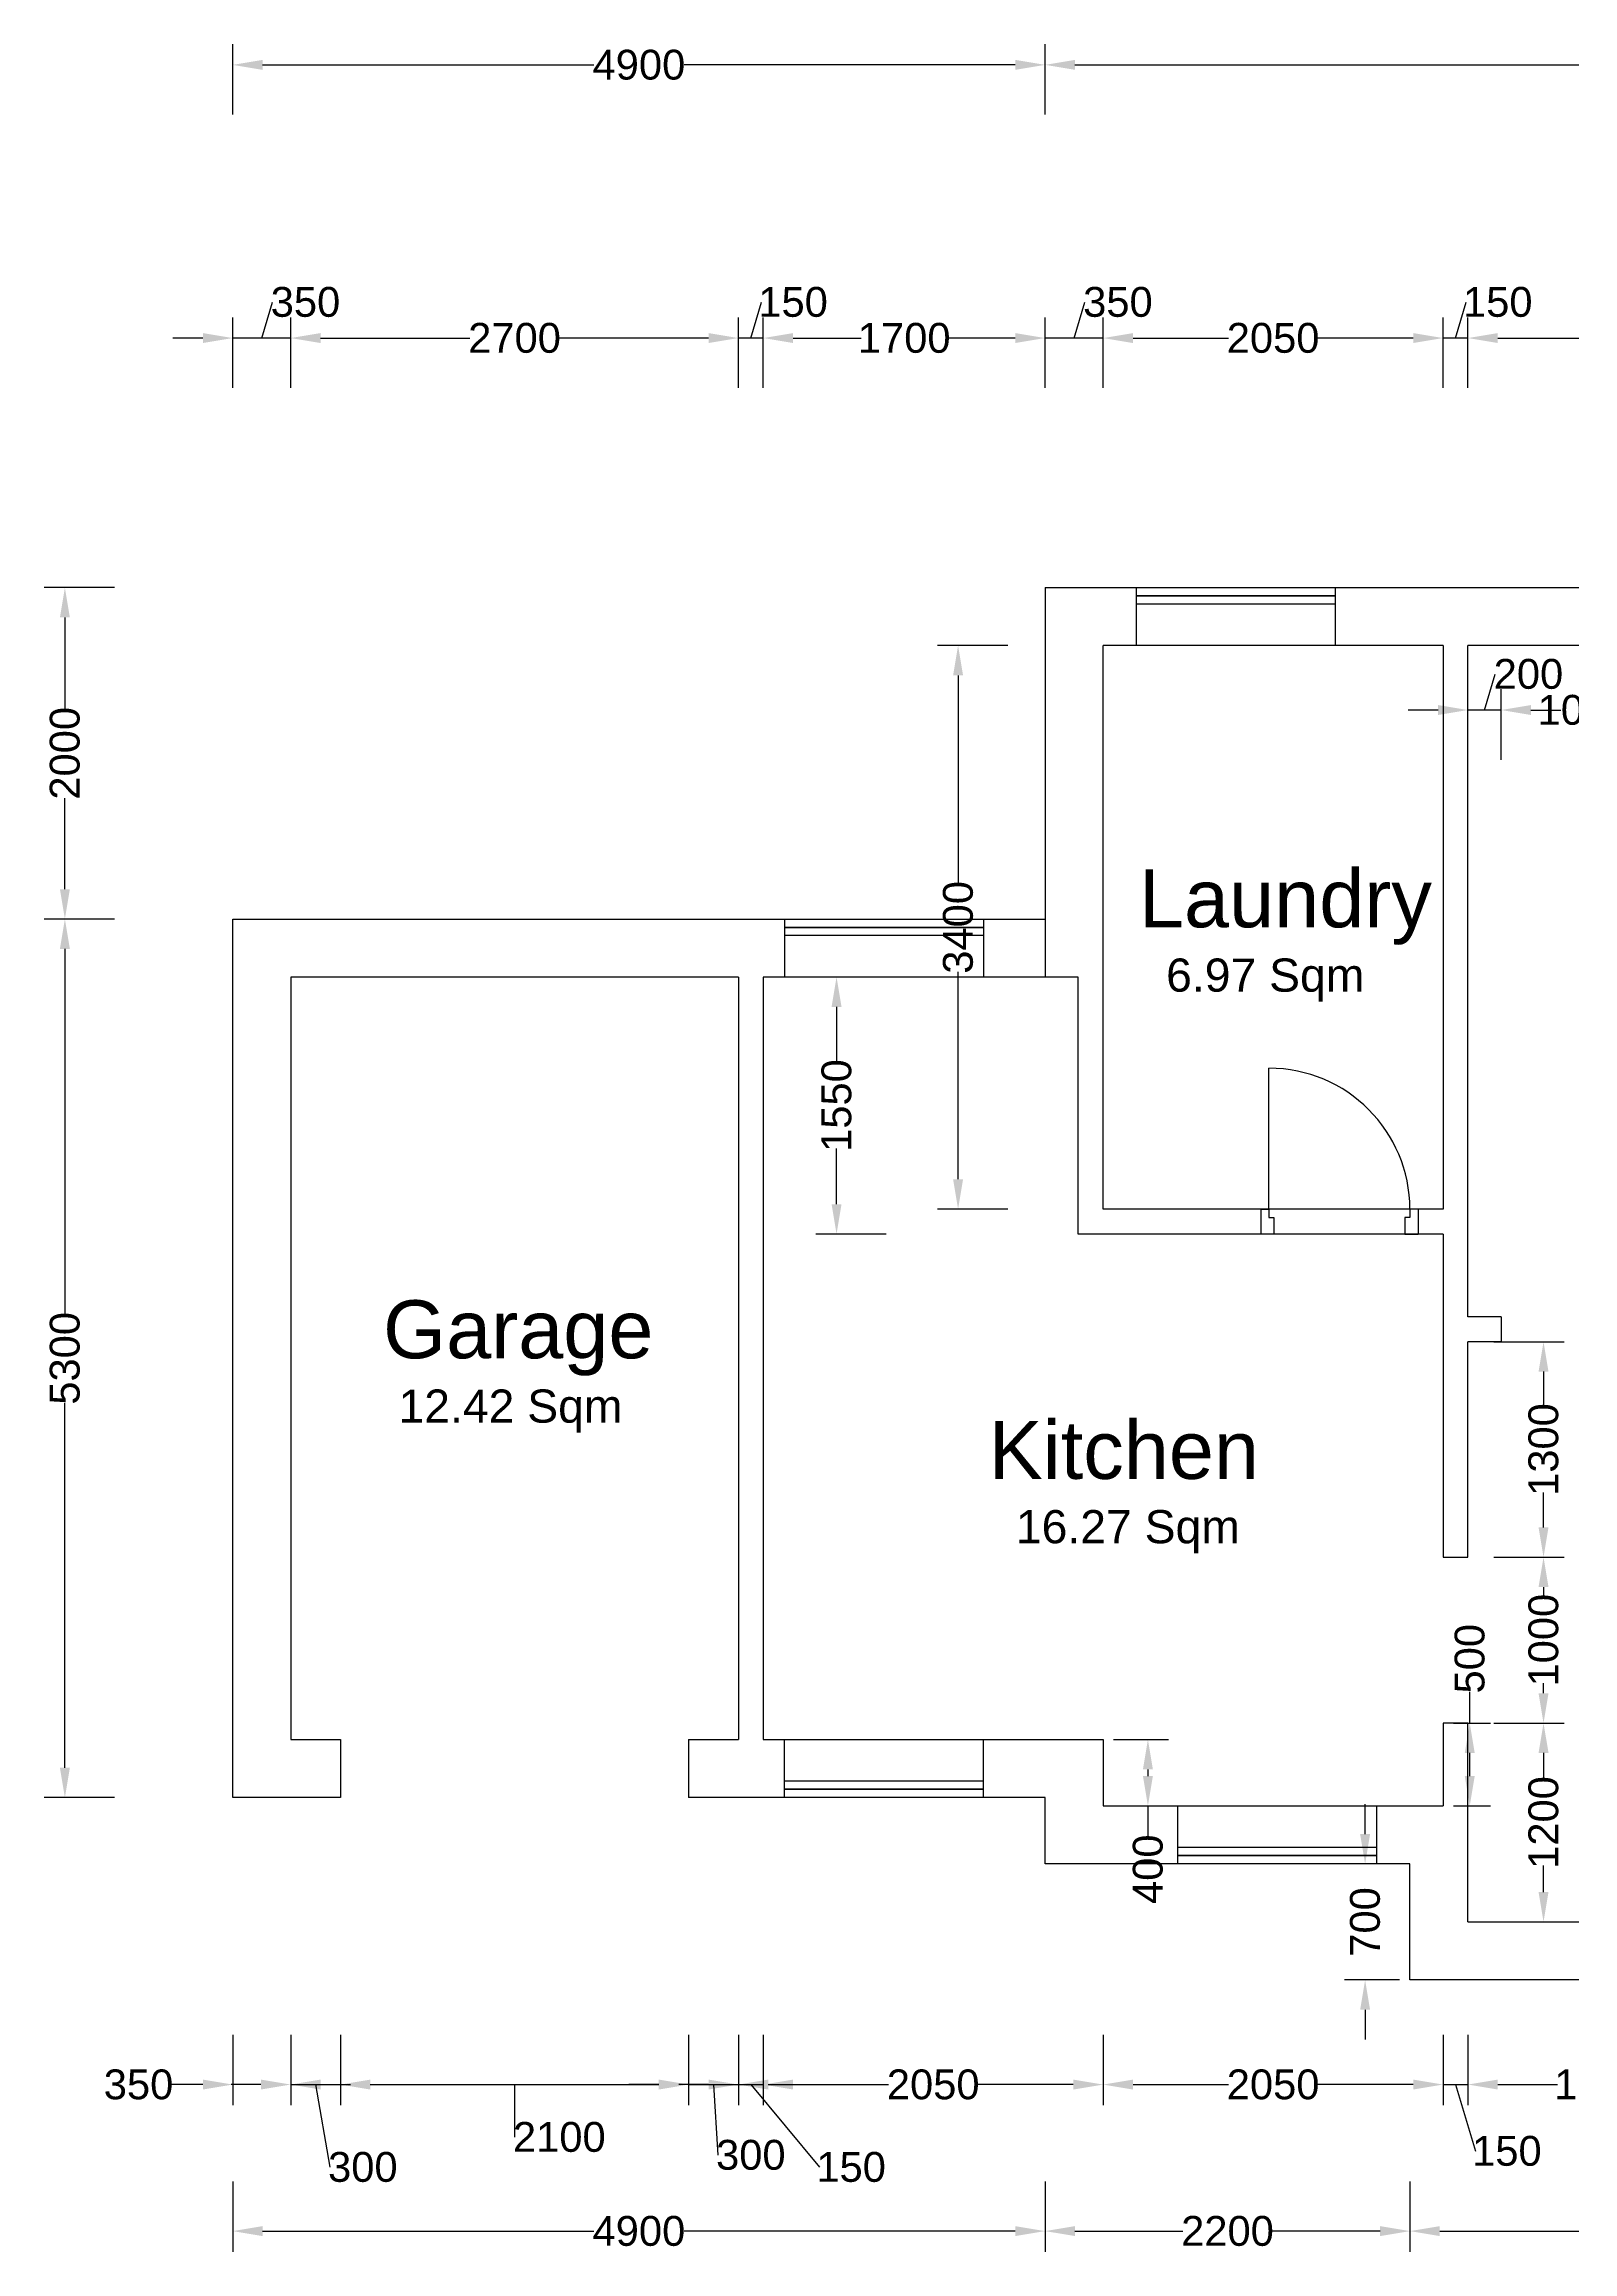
# Model space of a CAD drawing. Header units: millimetres. Extents: x -500 to 24950, y -2718 to 10994.
# Drawn here: x -500 to 8720, y -2324 to 10994 of the extents above; entities that cross this region are included whole.
import ezdxf

# ---------------------------------------------------------------- set-up
doc = ezdxf.new("R2010")
doc.units = ezdxf.units.MM
doc.header["$MEASUREMENT"] = 0
for name, color, linetype in [('1walls', 7, 'Continuous'), ('dli (dimension lines)', 10, 'Continuous'), ('doors', 90, 'Continuous'), ('text labels', 7, 'Continuous'), ('windows', 130, 'Continuous')]:
    doc.layers.add(name, color=color, linetype=linetype)
doc.styles.get("Standard").update_dxf_attribs({"font": 'arial.ttf'})
doc.dimstyles.new('Annotative', dxfattribs={"dimscale": 0, "dimtxt": 1.8, "dimasz": 1.8, "dimexe": 1.25, "dimexo": 0.63, "dimgap": 0, "dimtad": 0, "dimdec": 0, "dimzin": 0, "dimdsep": 46, "dimtxsty": 'Standard', "dimcen": -2.5, "dimadec": 0, "dimazin": 0, "dimtfac": 1, "dimtdec": 0, "dimtofl": 0, "dimtmove": 0, "dimatfit": 3, "dimldrblk": 'DOT', "dimfxl": 3, "dimfxlon": 1, "dimtolj": 1, "dimtzin": 0, "dimarcsym": 0})

# ---------------------------------------------------------------- blocks, each defined once
blk = doc.blocks.new('*U4')
for p, q in [((0, 0), (0, 350)), ((1200, 0), (1200, 350)), ((1200, 100), (0, 100)), ((0, 50), (1200, 50)), ((1200, 50), (0, 50))]:
    blk.add_line(p, q)
blk = doc.blocks.new('*U5')
for p, q in [((0, 350), (0, 0)), ((0, 300), (1200, 300)), ((1200, 300), (0, 300)), ((1200, 350), (1200, 0)), ((1200, 250), (0, 250))]:
    blk.add_line(p, q)
blk = doc.blocks.new('door')
for p, q in [((50, 150), (50, 1000)), ((0, 150), (0, 0)), ((0, 150), (50, 150)), ((50, 150), (50, 100)), ((950, 150), (900, 150)), ((900, 150), (900, 100)), ((950, 150), (950, 0)), ((80, 0), (0, 0)), ((50, 100), (80, 100)), ((80, 100), (80, 0)), ((900, 100), (870, 100)), ((870, 100), (870, 0)), ((870, 0), (950, 0))]:
    blk.add_line(p, q)
blk.add_arc((50, 150), 850, 0, 90)
blk = doc.blocks.new('*D19')
at = {"layer": 'Defpoints', "color": 0}
for p in [(8087, 9221), (8087, 8233), (11087, 8233)]:
    blk.add_point(p, dxfattribs=at)
at = {"layer": 'dli (dimension lines)', "color": 0, "lineweight": -2, "transparency": 16777216}
for p, q in [((8087, 8921), (8087, 9346)), ((11087, 8921), (11087, 9346)), ((8267, 9221), (9319, 9221)), ((10907, 9221), (9855, 9221))]:
    blk.add_line(p, q, dxfattribs=at)
at = {"layer": 'dli (dimension lines)', "color": 0, "transparency": 16777216}
for points in [[(8267, 9251), (8267, 9191), (8087, 9221)], [(10907, 9251), (10907, 9191), (11087, 9221)]]:
    blk.add_solid(points, dxfattribs=at)
at = {"layer": 'dli (dimension lines)', "color": 0, "transparency": 16777216, "insert": (9587, 9221), "char_height": 180, "attachment_point": 5}
blk.add_mtext('\\A1;3000', dxfattribs=at)
blk = doc.blocks.new('_Dot')
at = {"color": 0, "linetype": 'ByBlock', "lineweight": -2}
blk.add_line((-0.5, 0), (-1, 0), dxfattribs=at)
at = {"color": 0, "linetype": 'ByBlock', "const_width": 0.5}
blk.add_lwpolyline([(-0.25, 0, 1), (0.25, 0, 1)], format="xyb", close=True, dxfattribs=at)
blk = doc.blocks.new('*D20')
at = {"layer": 'Defpoints', "color": 0}
for p in [(7937, 9221), (7937, 8233), (8087, 8233)]:
    blk.add_point(p, dxfattribs=at)
at = {"layer": 'dli (dimension lines)', "color": 0, "lineweight": -2, "transparency": 16777216}
for p, q in [((7937, 8921), (7937, 9346)), ((8012, 9221), (8077, 9438)), ((8087, 8921), (8087, 9346)), ((7757, 9221), (7577, 9221)), ((8087, 9221), (7937, 9221)), ((8267, 9221), (8447, 9221))]:
    blk.add_line(p, q, dxfattribs=at)
at = {"layer": 'dli (dimension lines)', "color": 0, "transparency": 16777216}
for points in [[(7757, 9251), (7757, 9191), (7937, 9221)], [(8267, 9251), (8267, 9191), (8087, 9221)]]:
    blk.add_solid(points, dxfattribs=at)
at = {"layer": 'dli (dimension lines)', "color": 0, "transparency": 16777216, "insert": (8267, 9438), "char_height": 180, "attachment_point": 5}
blk.add_mtext('\\A1;150', dxfattribs=at)
blk = doc.blocks.new('*D21')
at = {"layer": 'Defpoints', "color": 0}
for p in [(5887, 9221), (5887, 8233), (7937, 8233)]:
    blk.add_point(p, dxfattribs=at)
at = {"layer": 'dli (dimension lines)', "color": 0, "lineweight": -2, "transparency": 16777216}
for p, q in [((5887, 8921), (5887, 9346)), ((7937, 8921), (7937, 9346)), ((6067, 9221), (6642, 9221)), ((7757, 9221), (7182, 9221))]:
    blk.add_line(p, q, dxfattribs=at)
at = {"layer": 'dli (dimension lines)', "color": 0, "transparency": 16777216}
for points in [[(6067, 9251), (6067, 9191), (5887, 9221)], [(7757, 9251), (7757, 9191), (7937, 9221)]]:
    blk.add_solid(points, dxfattribs=at)
at = {"layer": 'dli (dimension lines)', "color": 0, "transparency": 16777216, "insert": (6912, 9221), "char_height": 180, "attachment_point": 5}
blk.add_mtext('\\A1;2050', dxfattribs=at)
blk = doc.blocks.new('*D22')
at = {"layer": 'Defpoints', "color": 0}
for p in [(5537, 9221), (5537, 8583), (5887, 8233)]:
    blk.add_point(p, dxfattribs=at)
at = {"layer": 'dli (dimension lines)', "color": 0, "lineweight": -2, "transparency": 16777216}
for p, q in [((5537, 8921), (5537, 9346)), ((5712, 9221), (5777, 9438)), ((5887, 8921), (5887, 9346)), ((5357, 9221), (5177, 9221)), ((5887, 9221), (5537, 9221)), ((6067, 9221), (6247, 9221))]:
    blk.add_line(p, q, dxfattribs=at)
at = {"layer": 'dli (dimension lines)', "color": 0, "transparency": 16777216}
for points in [[(5357, 9251), (5357, 9191), (5537, 9221)], [(6067, 9251), (6067, 9191), (5887, 9221)]]:
    blk.add_solid(points, dxfattribs=at)
at = {"layer": 'dli (dimension lines)', "color": 0, "transparency": 16777216, "insert": (5976, 9438), "char_height": 180, "attachment_point": 5}
blk.add_mtext('\\A1;350', dxfattribs=at)
blk = doc.blocks.new('*D23')
at = {"layer": 'Defpoints', "color": 0}
for p in [(3837, 9221), (5537, 8583), (3837, 6233)]:
    blk.add_point(p, dxfattribs=at)
at = {"layer": 'dli (dimension lines)', "color": 0, "lineweight": -2, "transparency": 16777216}
for p, q in [((3837, 8921), (3837, 9346)), ((5537, 8921), (5537, 9346)), ((4017, 9221), (4427, 9221)), ((5357, 9221), (4947, 9221))]:
    blk.add_line(p, q, dxfattribs=at)
at = {"layer": 'dli (dimension lines)', "color": 0, "transparency": 16777216}
for points in [[(4017, 9251), (4017, 9191), (3837, 9221)], [(5357, 9251), (5357, 9191), (5537, 9221)]]:
    blk.add_solid(points, dxfattribs=at)
at = {"layer": 'dli (dimension lines)', "color": 0, "transparency": 16777216, "insert": (4687, 9221), "char_height": 180, "attachment_point": 5}
blk.add_mtext('\\A1;1700', dxfattribs=at)
blk = doc.blocks.new('*D24')
at = {"layer": 'Defpoints', "color": 0}
for p in [(3687, 9221), (3687, 6233), (3837, 6233)]:
    blk.add_point(p, dxfattribs=at)
at = {"layer": 'dli (dimension lines)', "color": 0, "lineweight": -2, "transparency": 16777216}
for p, q in [((3687, 8921), (3687, 9346)), ((3762, 9221), (3827, 9438)), ((3837, 8921), (3837, 9346)), ((3507, 9221), (3327, 9221)), ((3837, 9221), (3687, 9221)), ((4017, 9221), (4197, 9221))]:
    blk.add_line(p, q, dxfattribs=at)
at = {"layer": 'dli (dimension lines)', "color": 0, "transparency": 16777216}
for points in [[(3507, 9251), (3507, 9191), (3687, 9221)], [(4017, 9251), (4017, 9191), (3837, 9221)]]:
    blk.add_solid(points, dxfattribs=at)
at = {"layer": 'dli (dimension lines)', "color": 0, "transparency": 16777216, "insert": (4017, 9438), "char_height": 180, "attachment_point": 5}
blk.add_mtext('\\A1;150', dxfattribs=at)
blk = doc.blocks.new('*D25')
at = {"layer": 'Defpoints', "color": 0}
for p in [(987, 9221), (987, 6233), (3687, 6233)]:
    blk.add_point(p, dxfattribs=at)
at = {"layer": 'dli (dimension lines)', "color": 0, "lineweight": -2, "transparency": 16777216}
for p, q in [((987, 8921), (987, 9346)), ((3687, 8921), (3687, 9346)), ((1167, 9221), (2067, 9221)), ((3507, 9221), (2607, 9221))]:
    blk.add_line(p, q, dxfattribs=at)
at = {"layer": 'dli (dimension lines)', "color": 0, "transparency": 16777216}
for points in [[(1167, 9251), (1167, 9191), (987, 9221)], [(3507, 9251), (3507, 9191), (3687, 9221)]]:
    blk.add_solid(points, dxfattribs=at)
at = {"layer": 'dli (dimension lines)', "color": 0, "transparency": 16777216, "insert": (2337, 9221), "char_height": 180, "attachment_point": 5}
blk.add_mtext('\\A1;2700', dxfattribs=at)
blk = doc.blocks.new('*D26')
at = {"layer": 'Defpoints', "color": 0}
for p in [(637, 9221), (637, 6583), (987, 6233)]:
    blk.add_point(p, dxfattribs=at)
at = {"layer": 'dli (dimension lines)', "color": 0, "lineweight": -2, "transparency": 16777216}
for p, q in [((637, 8921), (637, 9346)), ((812, 9221), (877, 9438)), ((987, 8921), (987, 9346)), ((457, 9221), (277, 9221)), ((987, 9221), (637, 9221)), ((1167, 9221), (1347, 9221))]:
    blk.add_line(p, q, dxfattribs=at)
at = {"layer": 'dli (dimension lines)', "color": 0, "transparency": 16777216}
for points in [[(457, 9251), (457, 9191), (637, 9221)], [(1167, 9251), (1167, 9191), (987, 9221)]]:
    blk.add_solid(points, dxfattribs=at)
at = {"layer": 'dli (dimension lines)', "color": 0, "transparency": 16777216, "insert": (1076, 9438), "char_height": 180, "attachment_point": 5}
blk.add_mtext('\\A1;350', dxfattribs=at)
blk = doc.blocks.new('*D27')
at = {"layer": 'Defpoints', "color": 0}
for p in [(637, 5716), (-375, 416), (637, 416)]:
    blk.add_point(p, dxfattribs=at)
at = {"layer": 'dli (dimension lines)', "color": 0, "lineweight": -2, "transparency": 16777216}
for p, q in [((-75, 5716), (-500, 5716)), ((-375, 5536), (-375, 3335)), ((-375, 596), (-375, 2798)), ((-75, 416), (-500, 416))]:
    blk.add_line(p, q, dxfattribs=at)
at = {"layer": 'dli (dimension lines)', "color": 0, "transparency": 16777216}
for points in [[(-405, 5536), (-345, 5536), (-375, 5716)], [(-405, 596), (-345, 596), (-375, 416)]]:
    blk.add_solid(points, dxfattribs=at)
at = {"layer": 'dli (dimension lines)', "color": 0, "transparency": 16777216, "insert": (-375, 3066), "char_height": 180, "attachment_point": 5, "rotation": 90}
blk.add_mtext('\\A1;5300', dxfattribs=at)
blk = doc.blocks.new('*D28')
at = {"layer": 'Defpoints', "color": 0}
for p in [(-375, 5716), (637, 5716), (637, 416)]:
    blk.add_point(p, dxfattribs=at)
at = {"layer": 'dli (dimension lines)', "color": 0, "lineweight": -2, "transparency": 16777216}
for p, q in [((-75, 5716), (-500, 5716)), ((-375, 5536), (-375, 3335)), ((-375, 596), (-375, 2798)), ((-75, 416), (-500, 416))]:
    blk.add_line(p, q, dxfattribs=at)
at = {"layer": 'dli (dimension lines)', "color": 0, "transparency": 16777216}
for points in [[(-405, 5536), (-345, 5536), (-375, 5716)], [(-405, 596), (-345, 596), (-375, 416)]]:
    blk.add_solid(points, dxfattribs=at)
at = {"layer": 'dli (dimension lines)', "color": 0, "transparency": 16777216, "insert": (-375, 3066), "char_height": 180, "attachment_point": 5, "rotation": 90}
blk.add_mtext('\\A1;5300', dxfattribs=at)
blk = doc.blocks.new('*D29')
at = {"layer": 'Defpoints', "color": 0}
for p in [(-375, 7716), (5537, 7716), (637, 5716)]:
    blk.add_point(p, dxfattribs=at)
at = {"layer": 'dli (dimension lines)', "color": 0, "lineweight": -2, "transparency": 16777216}
for p, q in [((-75, 7716), (-500, 7716)), ((-375, 7536), (-375, 6986)), ((-375, 5896), (-375, 6446)), ((-75, 5716), (-500, 5716))]:
    blk.add_line(p, q, dxfattribs=at)
at = {"layer": 'dli (dimension lines)', "color": 0, "transparency": 16777216}
for points in [[(-405, 7536), (-345, 7536), (-375, 7716)], [(-405, 5896), (-345, 5896), (-375, 5716)]]:
    blk.add_solid(points, dxfattribs=at)
at = {"layer": 'dli (dimension lines)', "color": 0, "transparency": 16777216, "insert": (-375, 6716), "char_height": 180, "attachment_point": 5, "rotation": 90}
blk.add_mtext('\\A1;2000', dxfattribs=at)
blk = doc.blocks.new('*D30')
at = {"layer": 'Defpoints', "color": 0}
for p in [(24187, 10869), (5537, 7716), (24187, 7716)]:
    blk.add_point(p, dxfattribs=at)
at = {"layer": 'dli (dimension lines)', "color": 0, "lineweight": -2, "transparency": 16777216}
for p, q in [((5537, 10569), (5537, 10994)), ((24187, 10569), (24187, 10994)), ((5717, 10869), (14532, 10869)), ((24007, 10869), (15192, 10869))]:
    blk.add_line(p, q, dxfattribs=at)
at = {"layer": 'dli (dimension lines)', "color": 0, "transparency": 16777216}
for points in [[(5717, 10899), (5717, 10839), (5537, 10869)], [(24007, 10899), (24007, 10839), (24187, 10869)]]:
    blk.add_solid(points, dxfattribs=at)
at = {"layer": 'dli (dimension lines)', "color": 0, "transparency": 16777216, "insert": (14862, 10869), "char_height": 180, "attachment_point": 5}
blk.add_mtext('\\A1;18650', dxfattribs=at)
blk = doc.blocks.new('*D31')
at = {"layer": 'Defpoints', "color": 0}
for p in [(5537, 10869), (5537, 7716), (24187, 7716)]:
    blk.add_point(p, dxfattribs=at)
at = {"layer": 'dli (dimension lines)', "color": 0, "lineweight": -2, "transparency": 16777216}
for p, q in [((5537, 10569), (5537, 10994)), ((24187, 10569), (24187, 10994)), ((5717, 10869), (14532, 10869)), ((24007, 10869), (15192, 10869))]:
    blk.add_line(p, q, dxfattribs=at)
at = {"layer": 'dli (dimension lines)', "color": 0, "transparency": 16777216}
for points in [[(5717, 10899), (5717, 10839), (5537, 10869)], [(24007, 10899), (24007, 10839), (24187, 10869)]]:
    blk.add_solid(points, dxfattribs=at)
at = {"layer": 'dli (dimension lines)', "color": 0, "transparency": 16777216, "insert": (14862, 10869), "char_height": 180, "attachment_point": 5}
blk.add_mtext('\\A1;18650', dxfattribs=at)
blk = doc.blocks.new('*D32')
at = {"layer": 'Defpoints', "color": 0}
for p in [(637, 10869), (5537, 7716), (637, 5716)]:
    blk.add_point(p, dxfattribs=at)
at = {"layer": 'dli (dimension lines)', "color": 0, "lineweight": -2, "transparency": 16777216}
for p, q in [((637, 10569), (637, 10994)), ((5537, 10569), (5537, 10994)), ((817, 10869), (2815, 10869)), ((5357, 10869), (3359, 10869))]:
    blk.add_line(p, q, dxfattribs=at)
at = {"layer": 'dli (dimension lines)', "color": 0, "transparency": 16777216}
for points in [[(817, 10899), (817, 10839), (637, 10869)], [(5357, 10899), (5357, 10839), (5537, 10869)]]:
    blk.add_solid(points, dxfattribs=at)
at = {"layer": 'dli (dimension lines)', "color": 0, "transparency": 16777216, "insert": (3087, 10869), "char_height": 180, "attachment_point": 5}
blk.add_mtext('\\A1;4900', dxfattribs=at)
blk = doc.blocks.new('*D33')
at = {"layer": 'Defpoints', "color": 0}
for p in [(987, -246), (637, -596), (987, -1315)]:
    blk.add_point(p, dxfattribs=at)
at = {"layer": 'dli (dimension lines)', "color": 0, "lineweight": -2, "transparency": 16777216}
for p, q in [((637, -1015), (637, -1440)), ((987, -1015), (987, -1440)), ((457, -1315), (268, -1315)), ((1167, -1315), (1347, -1315))]:
    blk.add_line(p, q, dxfattribs=at)
at = {"layer": 'dli (dimension lines)', "color": 0, "transparency": 16777216}
for points in [[(457, -1285), (457, -1345), (637, -1315)], [(1167, -1285), (1167, -1345), (987, -1315)]]:
    blk.add_solid(points, dxfattribs=at)
at = {"layer": 'dli (dimension lines)', "color": 0, "transparency": 16777216, "insert": (69, -1315), "char_height": 180, "attachment_point": 5}
blk.add_mtext('\\A1;350', dxfattribs=at)
blk = doc.blocks.new('*D34')
at = {"layer": 'Defpoints', "color": 0}
for p in [(987, -246), (1287, -596), (1287, -1315)]:
    blk.add_point(p, dxfattribs=at)
at = {"layer": 'dli (dimension lines)', "color": 0, "lineweight": -2, "transparency": 16777216}
for p, q in [((987, -1015), (987, -1440)), ((1287, -1015), (1287, -1440)), ((807, -1315), (627, -1315)), ((987, -1315), (1287, -1315)), ((1137, -1315), (1223, -1813)), ((1467, -1315), (1647, -1315))]:
    blk.add_line(p, q, dxfattribs=at)
at = {"layer": 'dli (dimension lines)', "color": 0, "transparency": 16777216}
for points in [[(807, -1285), (807, -1345), (987, -1315)], [(1467, -1285), (1467, -1345), (1287, -1315)]]:
    blk.add_solid(points, dxfattribs=at)
at = {"layer": 'dli (dimension lines)', "color": 0, "transparency": 16777216, "insert": (1422, -1813), "char_height": 180, "attachment_point": 5}
blk.add_mtext('\\A1;300', dxfattribs=at)
blk = doc.blocks.new('*D35')
at = {"layer": 'Defpoints', "color": 0}
for p in [(1287, -596), (3387, -596), (3387, -1315)]:
    blk.add_point(p, dxfattribs=at)
at = {"layer": 'dli (dimension lines)', "color": 0, "lineweight": -2, "transparency": 16777216}
for p, q in [((1287, -1015), (1287, -1440)), ((3387, -1015), (3387, -1440)), ((1467, -1315), (3207, -1315)), ((2337, -1315), (2337, -1632))]:
    blk.add_line(p, q, dxfattribs=at)
at = {"layer": 'dli (dimension lines)', "color": 0, "transparency": 16777216}
for points in [[(1467, -1285), (1467, -1345), (1287, -1315)], [(3207, -1285), (3207, -1345), (3387, -1315)]]:
    blk.add_solid(points, dxfattribs=at)
at = {"layer": 'dli (dimension lines)', "color": 0, "transparency": 16777216, "insert": (2607, -1632), "char_height": 180, "attachment_point": 5}
blk.add_mtext('\\A1;2100', dxfattribs=at)
blk = doc.blocks.new('*D36')
at = {"layer": 'Defpoints', "color": 0}
for p in [(3687, -246), (3387, -596), (3687, -1315)]:
    blk.add_point(p, dxfattribs=at)
at = {"layer": 'dli (dimension lines)', "color": 0, "lineweight": -2, "transparency": 16777216}
for p, q in [((3387, -1015), (3387, -1440)), ((3687, -1015), (3687, -1440)), ((3207, -1315), (3027, -1315)), ((3387, -1315), (3687, -1315)), ((3537, -1315), (3564, -1740)), ((3867, -1315), (4047, -1315))]:
    blk.add_line(p, q, dxfattribs=at)
at = {"layer": 'dli (dimension lines)', "color": 0, "transparency": 16777216}
for points in [[(3207, -1285), (3207, -1345), (3387, -1315)], [(3867, -1285), (3867, -1345), (3687, -1315)]]:
    blk.add_solid(points, dxfattribs=at)
at = {"layer": 'dli (dimension lines)', "color": 0, "transparency": 16777216, "insert": (3762, -1740), "char_height": 180, "attachment_point": 5}
blk.add_mtext('\\A1;300', dxfattribs=at)
blk = doc.blocks.new('*D37')
at = {"layer": 'Defpoints', "color": 0}
for p in [(3687, -246), (3837, -246), (3837, -1315)]:
    blk.add_point(p, dxfattribs=at)
at = {"layer": 'dli (dimension lines)', "color": 0, "lineweight": -2, "transparency": 16777216}
for p, q in [((3687, -1015), (3687, -1440)), ((3837, -1015), (3837, -1440)), ((3507, -1315), (3327, -1315)), ((3687, -1315), (3837, -1315)), ((3762, -1315), (4177, -1813)), ((4017, -1315), (4197, -1315))]:
    blk.add_line(p, q, dxfattribs=at)
at = {"layer": 'dli (dimension lines)', "color": 0, "transparency": 16777216}
for points in [[(3507, -1285), (3507, -1345), (3687, -1315)], [(4017, -1285), (4017, -1345), (3837, -1315)]]:
    blk.add_solid(points, dxfattribs=at)
at = {"layer": 'dli (dimension lines)', "color": 0, "transparency": 16777216, "insert": (4367, -1813), "char_height": 180, "attachment_point": 5}
blk.add_mtext('\\A1;150', dxfattribs=at)
blk = doc.blocks.new('*D38')
at = {"layer": 'Defpoints', "color": 0}
for p in [(3837, -246), (5887, -246), (5887, -1315)]:
    blk.add_point(p, dxfattribs=at)
at = {"layer": 'dli (dimension lines)', "color": 0, "lineweight": -2, "transparency": 16777216}
for p, q in [((3837, -1015), (3837, -1440)), ((5887, -1015), (5887, -1440)), ((4017, -1315), (4592, -1315)), ((5707, -1315), (5132, -1315))]:
    blk.add_line(p, q, dxfattribs=at)
at = {"layer": 'dli (dimension lines)', "color": 0, "transparency": 16777216}
for points in [[(4017, -1285), (4017, -1345), (3837, -1315)], [(5707, -1285), (5707, -1345), (5887, -1315)]]:
    blk.add_solid(points, dxfattribs=at)
at = {"layer": 'dli (dimension lines)', "color": 0, "transparency": 16777216, "insert": (4862, -1315), "char_height": 180, "attachment_point": 5}
blk.add_mtext('\\A1;2050', dxfattribs=at)
blk = doc.blocks.new('*D39')
at = {"layer": 'Defpoints', "color": 0}
for p in [(5887, -246), (7937, -146), (7937, -1315)]:
    blk.add_point(p, dxfattribs=at)
at = {"layer": 'dli (dimension lines)', "color": 0, "lineweight": -2, "transparency": 16777216}
for p, q in [((5887, -1015), (5887, -1440)), ((7937, -1015), (7937, -1440)), ((6067, -1315), (6642, -1315)), ((7757, -1315), (7182, -1315))]:
    blk.add_line(p, q, dxfattribs=at)
at = {"layer": 'dli (dimension lines)', "color": 0, "transparency": 16777216}
for points in [[(6067, -1285), (6067, -1345), (5887, -1315)], [(7757, -1285), (7757, -1345), (7937, -1315)]]:
    blk.add_solid(points, dxfattribs=at)
at = {"layer": 'dli (dimension lines)', "color": 0, "transparency": 16777216, "insert": (6912, -1315), "char_height": 180, "attachment_point": 5}
blk.add_mtext('\\A1;2050', dxfattribs=at)
blk = doc.blocks.new('*D40')
at = {"layer": 'Defpoints', "color": 0}
for p in [(7937, -146), (8087, -146), (8087, -1315)]:
    blk.add_point(p, dxfattribs=at)
at = {"layer": 'dli (dimension lines)', "color": 0, "lineweight": -2, "transparency": 16777216}
for p, q in [((7937, -1015), (7937, -1440)), ((8087, -1015), (8087, -1440)), ((7757, -1315), (7577, -1315)), ((7937, -1315), (8087, -1315)), ((8012, -1315), (8132, -1716)), ((8267, -1315), (8447, -1315))]:
    blk.add_line(p, q, dxfattribs=at)
at = {"layer": 'dli (dimension lines)', "color": 0, "transparency": 16777216}
for points in [[(7757, -1285), (7757, -1345), (7937, -1315)], [(8267, -1285), (8267, -1345), (8087, -1315)]]:
    blk.add_solid(points, dxfattribs=at)
at = {"layer": 'dli (dimension lines)', "color": 0, "transparency": 16777216, "insert": (8322, -1716), "char_height": 180, "attachment_point": 5}
blk.add_mtext('\\A1;150', dxfattribs=at)
blk = doc.blocks.new('*D41')
at = {"layer": 'Defpoints', "color": 0}
for p in [(9687, 354), (8087, -146), (9687, -1315)]:
    blk.add_point(p, dxfattribs=at)
at = {"layer": 'dli (dimension lines)', "color": 0, "lineweight": -2, "transparency": 16777216}
for p, q in [((8087, -1015), (8087, -1440)), ((9687, -1015), (9687, -1440)), ((8267, -1315), (8627, -1315)), ((9507, -1315), (9147, -1315))]:
    blk.add_line(p, q, dxfattribs=at)
at = {"layer": 'dli (dimension lines)', "color": 0, "transparency": 16777216}
for points in [[(8267, -1285), (8267, -1345), (8087, -1315)], [(9507, -1285), (9507, -1345), (9687, -1315)]]:
    blk.add_solid(points, dxfattribs=at)
at = {"layer": 'dli (dimension lines)', "color": 0, "transparency": 16777216, "insert": (8887, -1315), "char_height": 180, "attachment_point": 5}
blk.add_mtext('\\A1;1600', dxfattribs=at)
blk = doc.blocks.new('*D57')
at = {"layer": 'Defpoints', "color": 0}
for p in [(637, 416), (5537, 16), (5537, -2199)]:
    blk.add_point(p, dxfattribs=at)
at = {"layer": 'dli (dimension lines)', "color": 0, "lineweight": -2, "transparency": 16777216}
for p, q in [((637, -1899), (637, -2324)), ((5537, -1899), (5537, -2324)), ((817, -2199), (2815, -2199)), ((5357, -2199), (3359, -2199))]:
    blk.add_line(p, q, dxfattribs=at)
at = {"layer": 'dli (dimension lines)', "color": 0, "transparency": 16777216}
for points in [[(817, -2169), (817, -2229), (637, -2199)], [(5357, -2169), (5357, -2229), (5537, -2199)]]:
    blk.add_solid(points, dxfattribs=at)
at = {"layer": 'dli (dimension lines)', "color": 0, "transparency": 16777216, "insert": (3087, -2199), "char_height": 180, "attachment_point": 5}
blk.add_mtext('\\A1;4900', dxfattribs=at)
blk = doc.blocks.new('*D58')
at = {"layer": 'Defpoints', "color": 0}
for p in [(5537, 16), (7737, 16), (7737, -2199)]:
    blk.add_point(p, dxfattribs=at)
at = {"layer": 'dli (dimension lines)', "color": 0, "lineweight": -2, "transparency": 16777216}
for p, q in [((5537, -1899), (5537, -2324)), ((7737, -1899), (7737, -2324)), ((5717, -2199), (6367, -2199)), ((7557, -2199), (6907, -2199))]:
    blk.add_line(p, q, dxfattribs=at)
at = {"layer": 'dli (dimension lines)', "color": 0, "transparency": 16777216}
for points in [[(5717, -2169), (5717, -2229), (5537, -2199)], [(7557, -2169), (7557, -2229), (7737, -2199)]]:
    blk.add_solid(points, dxfattribs=at)
at = {"layer": 'dli (dimension lines)', "color": 0, "transparency": 16777216, "insert": (6637, -2199), "char_height": 180, "attachment_point": 5}
blk.add_mtext('\\A1;2200', dxfattribs=at)
blk = doc.blocks.new('*D59')
at = {"layer": 'Defpoints', "color": 0}
for p in [(7737, 16), (11437, -684), (11437, -2199)]:
    blk.add_point(p, dxfattribs=at)
at = {"layer": 'dli (dimension lines)', "color": 0, "lineweight": -2, "transparency": 16777216}
for p, q in [((7737, -1899), (7737, -2324)), ((11437, -1899), (11437, -2324)), ((7917, -2199), (9319, -2199)), ((11257, -2199), (9855, -2199))]:
    blk.add_line(p, q, dxfattribs=at)
at = {"layer": 'dli (dimension lines)', "color": 0, "transparency": 16777216}
for points in [[(7917, -2169), (7917, -2229), (7737, -2199)], [(11257, -2169), (11257, -2229), (11437, -2199)]]:
    blk.add_solid(points, dxfattribs=at)
at = {"layer": 'dli (dimension lines)', "color": 0, "transparency": 16777216, "insert": (9587, -2199), "char_height": 180, "attachment_point": 5}
blk.add_mtext('\\A1;3700', dxfattribs=at)
blk = doc.blocks.new('*D66')
at = {"layer": 'Defpoints', "color": 0}
for p in [(5737, 5366), (4279, 3816), (5737, 3816)]:
    blk.add_point(p, dxfattribs=at)
at = {"layer": 'dli (dimension lines)', "color": 0, "lineweight": -2, "transparency": 16777216}
for p, q in [((4579, 5366), (4154, 5366)), ((4279, 5186), (4279, 4851)), ((4279, 3996), (4279, 4331)), ((4579, 3816), (4154, 3816))]:
    blk.add_line(p, q, dxfattribs=at)
at = {"layer": 'dli (dimension lines)', "color": 0, "transparency": 16777216}
for points in [[(4249, 5186), (4309, 5186), (4279, 5366)], [(4249, 3996), (4309, 3996), (4279, 3816)]]:
    blk.add_solid(points, dxfattribs=at)
at = {"layer": 'dli (dimension lines)', "color": 0, "transparency": 16777216, "insert": (4279, 4591), "char_height": 180, "attachment_point": 5, "rotation": 90}
blk.add_mtext('\\A1;1550', dxfattribs=at)
blk = doc.blocks.new('*D67')
at = {"layer": 'Defpoints', "color": 0}
for p in [(5887, 7366), (5012, 3966), (5887, 3966)]:
    blk.add_point(p, dxfattribs=at)
at = {"layer": 'dli (dimension lines)', "color": 0, "lineweight": -2, "transparency": 16777216}
for p, q in [((5312, 7366), (4887, 7366)), ((5012, 7186), (5012, 5934)), ((5012, 4146), (5012, 5398)), ((5312, 3966), (4887, 3966))]:
    blk.add_line(p, q, dxfattribs=at)
at = {"layer": 'dli (dimension lines)', "color": 0, "transparency": 16777216}
for points in [[(4982, 7186), (5042, 7186), (5012, 7366)], [(4982, 4146), (5042, 4146), (5012, 3966)]]:
    blk.add_solid(points, dxfattribs=at)
at = {"layer": 'dli (dimension lines)', "color": 0, "transparency": 16777216, "insert": (5012, 5666), "char_height": 180, "attachment_point": 5, "rotation": 90}
blk.add_mtext('\\A1;3400', dxfattribs=at)
blk = doc.blocks.new('*D70')
at = {"layer": 'Defpoints', "color": 0}
for p in [(8287, 6977), (8287, 3316), (9287, 3316)]:
    blk.add_point(p, dxfattribs=at)
at = {"layer": 'dli (dimension lines)', "color": 0, "lineweight": -2, "transparency": 16777216}
for p, q in [((8287, 6677), (8287, 7102)), ((9287, 6677), (9287, 7102)), ((8467, 6977), (8527, 6977)), ((9107, 6977), (9047, 6977))]:
    blk.add_line(p, q, dxfattribs=at)
at = {"layer": 'dli (dimension lines)', "color": 0, "transparency": 16777216}
for points in [[(8467, 7007), (8467, 6947), (8287, 6977)], [(9107, 7007), (9107, 6947), (9287, 6977)]]:
    blk.add_solid(points, dxfattribs=at)
at = {"layer": 'dli (dimension lines)', "color": 0, "transparency": 16777216, "insert": (8787, 6977), "char_height": 180, "attachment_point": 5}
blk.add_mtext('\\A1;1000', dxfattribs=at)
blk = doc.blocks.new('*D71')
at = {"layer": 'Defpoints', "color": 0}
for p in [(8087, 6977), (8087, 3316), (8287, 3316)]:
    blk.add_point(p, dxfattribs=at)
at = {"layer": 'dli (dimension lines)', "color": 0, "lineweight": -2, "transparency": 16777216}
for p, q in [((8187, 6977), (8252, 7194)), ((8087, 6677), (8087, 7102)), ((8287, 6677), (8287, 7102)), ((7907, 6977), (7727, 6977)), ((8287, 6977), (8087, 6977)), ((8467, 6977), (8647, 6977))]:
    blk.add_line(p, q, dxfattribs=at)
at = {"layer": 'dli (dimension lines)', "color": 0, "transparency": 16777216}
for points in [[(7907, 7007), (7907, 6947), (8087, 6977)], [(8467, 7007), (8467, 6947), (8287, 6977)]]:
    blk.add_solid(points, dxfattribs=at)
at = {"layer": 'dli (dimension lines)', "color": 0, "transparency": 16777216, "insert": (8452, 7194), "char_height": 180, "attachment_point": 5}
blk.add_mtext('\\A1;200', dxfattribs=at)
blk = doc.blocks.new('*D84')
at = {"layer": 'Defpoints', "color": 0}
for p in [(8087, 3166), (8087, 1866), (8543, 1866)]:
    blk.add_point(p, dxfattribs=at)
at = {"layer": 'dli (dimension lines)', "color": 0, "lineweight": -2, "transparency": 16777216}
for p, q in [((8243, 3166), (8668, 3166)), ((8543, 2986), (8543, 2776)), ((8543, 2046), (8543, 2256)), ((8243, 1866), (8668, 1866))]:
    blk.add_line(p, q, dxfattribs=at)
at = {"layer": 'dli (dimension lines)', "color": 0, "transparency": 16777216}
for points in [[(8513, 2986), (8573, 2986), (8543, 3166)], [(8513, 2046), (8573, 2046), (8543, 1866)]]:
    blk.add_solid(points, dxfattribs=at)
at = {"layer": 'dli (dimension lines)', "color": 0, "transparency": 16777216, "insert": (8543, 2516), "char_height": 180, "attachment_point": 5, "rotation": 90}
blk.add_mtext('\\A1;1300', dxfattribs=at)
blk = doc.blocks.new('*D85')
at = {"layer": 'Defpoints', "color": 0}
for p in [(8087, 1866), (8087, 866), (8543, 866)]:
    blk.add_point(p, dxfattribs=at)
at = {"layer": 'dli (dimension lines)', "color": 0, "lineweight": -2, "transparency": 16777216}
for p, q in [((8243, 1866), (8668, 1866)), ((8543, 1686), (8543, 1626)), ((8543, 1046), (8543, 1106)), ((8243, 866), (8668, 866))]:
    blk.add_line(p, q, dxfattribs=at)
at = {"layer": 'dli (dimension lines)', "color": 0, "transparency": 16777216}
for points in [[(8513, 1686), (8573, 1686), (8543, 1866)], [(8513, 1046), (8573, 1046), (8543, 866)]]:
    blk.add_solid(points, dxfattribs=at)
at = {"layer": 'dli (dimension lines)', "color": 0, "transparency": 16777216, "insert": (8543, 1366), "char_height": 180, "attachment_point": 5, "rotation": 90}
blk.add_mtext('\\A1;1000', dxfattribs=at)
blk = doc.blocks.new('*D86')
at = {"layer": 'Defpoints', "color": 0}
for p in [(8087, 866), (8087, -334), (8543, -334)]:
    blk.add_point(p, dxfattribs=at)
at = {"layer": 'dli (dimension lines)', "color": 0, "lineweight": -2, "transparency": 16777216}
for p, q in [((8243, 866), (8668, 866)), ((8543, 686), (8543, 526)), ((8543, -154), (8543, 6)), ((8243, -334), (8668, -334))]:
    blk.add_line(p, q, dxfattribs=at)
at = {"layer": 'dli (dimension lines)', "color": 0, "transparency": 16777216}
for points in [[(8513, 686), (8573, 686), (8543, 866)], [(8513, -154), (8573, -154), (8543, -334)]]:
    blk.add_solid(points, dxfattribs=at)
at = {"layer": 'dli (dimension lines)', "color": 0, "transparency": 16777216, "insert": (8543, 266), "char_height": 180, "attachment_point": 5, "rotation": 90}
blk.add_mtext('\\A1;1200', dxfattribs=at)
blk = doc.blocks.new('*D87')
at = {"layer": 'Defpoints', "color": 0}
for p in [(7937, 866), (7937, 366), (8098, 366)]:
    blk.add_point(p, dxfattribs=at)
at = {"layer": 'dli (dimension lines)', "color": 0, "lineweight": -2, "transparency": 16777216}
for p, q in [((8098, 866), (8098, 1055)), ((8000, 866), (8223, 866)), ((8098, 546), (8098, 686)), ((8000, 366), (8223, 366))]:
    blk.add_line(p, q, dxfattribs=at)
at = {"layer": 'dli (dimension lines)', "color": 0, "transparency": 16777216}
for points in [[(8068, 686), (8128, 686), (8098, 866)], [(8068, 546), (8128, 546), (8098, 366)]]:
    blk.add_solid(points, dxfattribs=at)
at = {"layer": 'dli (dimension lines)', "color": 0, "transparency": 16777216, "insert": (8098, 1254), "char_height": 180, "attachment_point": 5, "rotation": 90}
blk.add_mtext('\\A1;500', dxfattribs=at)
blk = doc.blocks.new('*D88')
at = {"layer": 'Defpoints', "color": 0}
for p in [(7737, 16), (7467, -684), (7737, -684)]:
    blk.add_point(p, dxfattribs=at)
at = {"layer": 'dli (dimension lines)', "color": 0, "lineweight": -2, "transparency": 16777216}
for p, q in [((7467, 196), (7467, 376)), ((7674, 16), (7342, 16)), ((7674, -684), (7342, -684)), ((7467, -864), (7467, -1044))]:
    blk.add_line(p, q, dxfattribs=at)
at = {"layer": 'dli (dimension lines)', "color": 0, "transparency": 16777216}
for points in [[(7437, 196), (7497, 196), (7467, 16)], [(7437, -864), (7497, -864), (7467, -684)]]:
    blk.add_solid(points, dxfattribs=at)
at = {"layer": 'dli (dimension lines)', "color": 0, "transparency": 16777216, "insert": (7467, -334), "char_height": 180, "attachment_point": 5, "rotation": 90}
blk.add_mtext('\\A1;700', dxfattribs=at)
blk = doc.blocks.new('*D89')
at = {"layer": 'Defpoints', "color": 0}
for p in [(5887, 766), (5887, 366), (6157, 366)]:
    blk.add_point(p, dxfattribs=at)
at = {"layer": 'dli (dimension lines)', "color": 0, "lineweight": -2, "transparency": 16777216}
for p, q in [((5950, 766), (6282, 766)), ((6157, 586), (6157, 546)), ((5950, 366), (6282, 366)), ((6157, 366), (6157, 186))]:
    blk.add_line(p, q, dxfattribs=at)
at = {"layer": 'dli (dimension lines)', "color": 0, "transparency": 16777216}
for points in [[(6127, 586), (6187, 586), (6157, 766)], [(6127, 546), (6187, 546), (6157, 366)]]:
    blk.add_solid(points, dxfattribs=at)
at = {"layer": 'dli (dimension lines)', "color": 0, "transparency": 16777216, "insert": (6157, -16), "char_height": 180, "attachment_point": 5, "rotation": 90}
blk.add_mtext('\\A1;400', dxfattribs=at)

msp = doc.modelspace()

# ---------------------------------------------------------------- linework, layer by layer
at = {"layer": '1walls'}
for p, q in [((5537, 7716.1), (5537, 5366.1)), ((8087, 866.1), (7937, 866.1)), ((7937, 866.1), (7937, 366.1)), ((8087, -333.9), (8087, 866.1))]:
    msp.add_line(p, q, dxfattribs=at)
for points in [[(5537, 7716.1), (24187, 7716.1), (24187, 3516.1), (23787, 3516.1), (23787, -283.9), (18737, -283.9), (18737, 1316.1), (13737, 1316.1), (13737, 116.1), (11437, 116.1), (11437, -683.9), (7737, -683.9), (7737, 16.1), (5537, 16.1), (5537, 416.1), (3387, 416.1)], [(7937, 7366.1), (7937, 3966.1), (5887, 3966.1), (5887, 7366.1)], [(7937, 7366.1), (5887, 7366.1)], [(11087, 7366.1), (8087, 7366.1)], [(8287, 3316.1), (8087, 3316.1), (8087, 7366.1)], [(637, 416.1), (637, 5716.1)], [(637, 5716.1), (5537, 5716.1)], [(3687, 5366.1), (987, 5366.1), (987, 766.1)], [(3687, 5366.1), (3687, 766.1)], [(5737, 5366.1), (3837, 5366.1)], [(3837, 5366.1), (3837, 766.1)], [(7937, 3816.1), (5737, 3816.1), (5737, 5366.1)], [(7937, 3816.1), (7937, 1866.1), (8087, 1866.1), (8087, 3166.1)], [(8287, 3316.1), (8287, 3166.1)], [(8287, 3166.1), (8087, 3166.1)], [(8087, -333.9), (11087, -333.9), (11087, 1366.1)], [(987, 766.1), (1287, 766.1)], [(1287, 766.1), (1287, 416.1)], [(3387, 766.1), (3687, 766.1)], [(3387, 766.1), (3387, 416.1)], [(3837, 766.1), (5887, 766.1), (5887, 366.1), (7937, 366.1)], [(1287, 416.1), (637, 416.1)]]:
    msp.add_lwpolyline(points, dxfattribs=at)

# ---------------------------------------------------------------- block references
at = {"layer": 'doors'}
msp.add_blockref('door', (6837, 3816.1), dxfattribs=at)
at = {"layer": 'windows'}
for name, p in [('*U5', (6087, 7366.1)), ('*U5', (3964.7, 5366.1)), ('*U4', (3964.7, 416.1)), ('*U4', (6336.6, 16.1))]:
    msp.add_blockref(name, p, dxfattribs=at)

# ---------------------------------------------------------------- texts
at = {"layer": 'text labels'}
for s, height, p in [('Laundry', 350, (6102.6, 5666.1)), ('6.97 Sqm', 200, (6266.7, 5278)), ('Garage', 350, (1544, 3066.1)), ('12.42 Sqm', 200, (1636.8, 2678)), ('Kitchen', 350, (5196.4, 2338.7)), ('16.27 Sqm', 200, (5360.5, 1950.5))]:
    msp.add_text(s, height=height, dxfattribs=at).set_placement(p)

# ---------------------------------------------------------------- dimensions: what is measured, and where the dimension line sits
at = {"layer": 'dli (dimension lines)'}
for base, p1, p2, picture, middle in [((637, 10869), (5537, 7716.1), (637, 5716.1), '*D32', (3087, 10869)), ((24187, 10869), (5537, 7716.1), (24187, 7716.1), '*D30', (14862, 10869)), ((5537, 10869), (24187, 7716.1), (5537, 7716.1), '*D31', (14862, 10869)), ((637, 9220.9), (987, 6233.4), (637, 6583.4), '*D26', (877.1, 9437.8)), ((3687, 9220.9), (3837, 6233.4), (3687, 6233.4), '*D24', (3827, 9437.8)), ((5537, 9220.9), (5887, 8233.4), (5537, 8583.4), '*D22', (5777.1, 9437.8)), ((7937, 9220.9), (8087, 8233.4), (7937, 8233.4), '*D20', (8077, 9437.8)), ((987, 9220.9), (3687, 6233.4), (987, 6233.4), '*D25', (2337, 9220.9)), ((3837, 9220.9), (5537, 8583.4), (3837, 6233.4), '*D23', (4687, 9220.9)), ((5887, 9220.9), (7937, 8233.4), (5887, 8233.4), '*D21', (6912, 9220.9)), ((8087, 9220.9), (11087, 8233.4), (8087, 8233.4), '*D19', (9587, 9220.9)), ((8087, 6976.7), (8287, 3316.1), (8087, 3316.1), '*D71', (8252, 7193.6)), ((8287, 6976.7), (9287, 3316.1), (8287, 3316.1), '*D70', (8787, 6976.7)), ((5537, -2199.1), (637, 416.1), (5537, 16.1), '*D57', (3087, -2199.1)), ((9687, -1315.5), (8087, -146.3), (9687, 353.7), '*D41', (8887, -1315.5)), ((7737, -2199.1), (5537, 16.1), (7737, 16.1), '*D58', (6637, -2199.1)), ((11437, -2199.1), (7737, 16.1), (11437, -683.9), '*D59', (9587, -2199.1)), ((5887, -1315.5), (3837, -246.3), (5887, -246.3), '*D38', (4862, -1315.5)), ((7937, -1315.5), (5887, -246.3), (7937, -146.3), '*D39', (6912, -1315.5)), ((8087, -1315.5), (7937, -146.3), (8087, -146.3), '*D40', (8132.2, -1716.2))]:
    dim = msp.add_linear_dim(base=base, p1=p1, p2=p2, dimstyle='Annotative', dxfattribs=at)
    dim.commit()
    dim.dimension.update_dxf_attribs({"geometry": picture, "text_midpoint": middle})
for base, p1, p2, picture, middle in [((-375, 7716.1), (637, 5716.1), (5537, 7716.1), '*D29', (-375, 6716.1)), ((5012, 3966.1), (5887, 7366.1), (5887, 3966.1), '*D67', (5012, 5666.1)), ((-375, 5716.1), (637, 416.1), (637, 5716.1), '*D28', (-375, 3066.1)), ((4278.7, 3816.1), (5737, 5366.1), (5737, 3816.1), '*D66', (4278.7, 4591.1)), ((8543.3, 866.1), (8087, 1866.1), (8087, 866.1), '*D85', (8543.3, 1366.1)), ((8543.3, -333.9), (8087, 866.1), (8087, -333.9), '*D86', (8543.3, 266.1)), ((6157, 366.1), (5887, 766.1), (5887, 366.1), '*D89', (6157, -16.1)), ((7467.5, -683.9), (7737, 16.1), (7737, -683.9), '*D88', (7467.5, -333.9))]:
    dim = msp.add_linear_dim(base=base, p1=p1, p2=p2, angle=90, dimstyle='Annotative', dxfattribs=at)
    dim.commit()
    dim.dimension.update_dxf_attribs({"geometry": picture, "text_midpoint": middle})
for base, p1, p2, picture, middle in [((-375, 416.1), (637, 5716.1), (637, 416.1), '*D27', (-375, 3066.1)), ((8543.3, 1866.1), (8087, 3166.1), (8087, 1866.1), '*D84', (8543.3, 2516.1)), ((8098.2, 366.1), (7937, 866.1), (7937, 366.1), '*D87', (8098.2, 1253.6))]:
    dim = msp.add_linear_dim(base=base, p1=p1, p2=p2, angle=90, dimstyle='Annotative', dxfattribs=at)
    dim.commit()
    dim.dimension.update_dxf_attribs({"geometry": picture, "text_midpoint": middle, "dimtype": 160})
for base, p1, p2, picture, middle in [((987, -1315.5), (637, -596.3), (987, -246.3), '*D33', (69.5, -1315.5)), ((1287, -1315.5), (987, -246.3), (1287, -596.3), '*D34', (1223.3, -1812.8)), ((3687, -1315.5), (3387, -596.3), (3687, -246.3), '*D36', (3564, -1740.2)), ((3837, -1315.5), (3687, -246.3), (3837, -246.3), '*D37', (4177.2, -1812.6)), ((3387, -1315.5), (1287, -596.3), (3387, -596.3), '*D35', (2337, -1632.2))]:
    dim = msp.add_linear_dim(base=base, p1=p1, p2=p2, dimstyle='Annotative', dxfattribs=at)
    dim.commit()
    dim.dimension.update_dxf_attribs({"geometry": picture, "text_midpoint": middle, "dimtype": 160})

doc.saveas('drawing.dxf')
